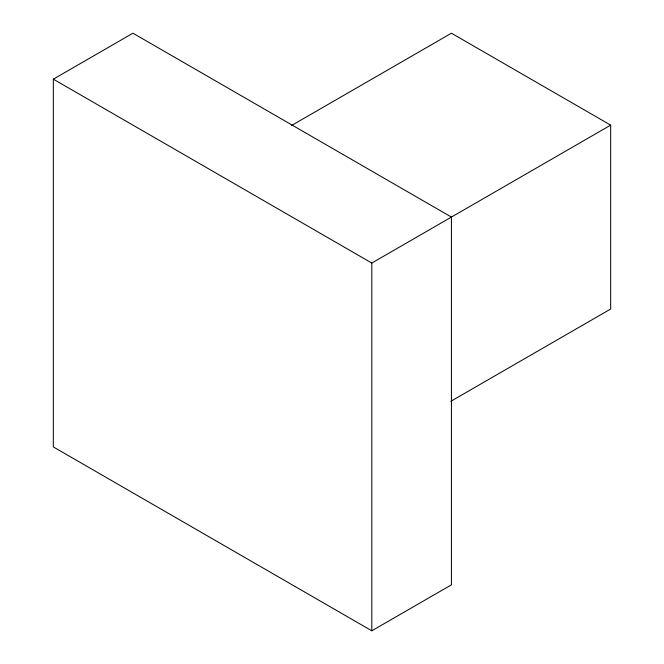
<?xml version="1.0" encoding="UTF-8"?>
<svg xmlns="http://www.w3.org/2000/svg" width="664" height="664" viewBox="0 0 664 664"><rect width="100%" height="100%" fill="white"/><g stroke="black" fill="none" stroke-linecap="round" stroke-linejoin="round"><path stroke-width="1" d="M53.328 79.165L132.949 33.2L451.429 217.078L451.429 584.835L371.807 630.8L53.328 446.922L53.328 79.165L371.807 263.044L610.673 125.139L610.673 309.017L450.831 401.297M291.587 125.488L451.429 33.2L610.673 125.139M371.807 263.044L371.807 630.8"/></g></svg>
